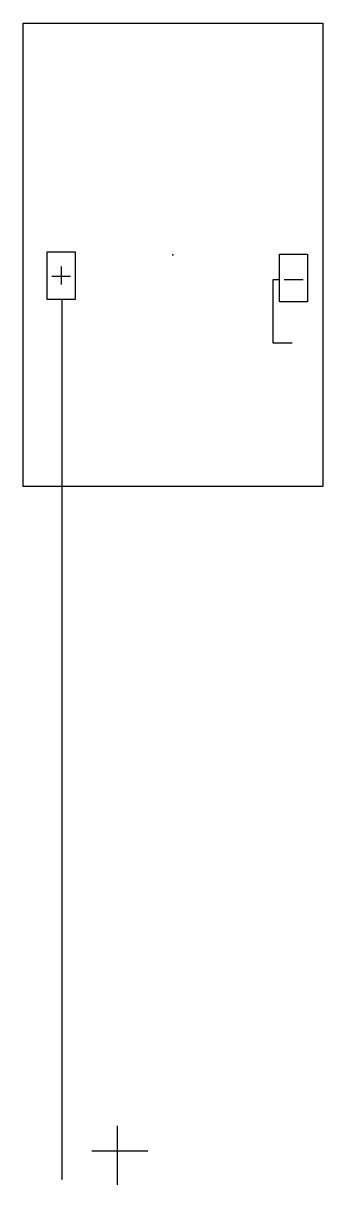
# Model space of a CAD drawing. Header units: millimetres. Extents: x -7 to 7, y -43.7 to 10.9.
import ezdxf

# ---------------------------------------------------------------- set-up
doc = ezdxf.new("R2010")
doc.units = ezdxf.units.MM
doc.layers.add('CONN', color=7, linetype='Continuous')
doc.layers.add('CONNPOS', color=7, linetype='Continuous')

# ---------------------------------------------------------------- blocks, each defined once
blk = doc.blocks.new('PV-POS')
for p, q in [((-4.815, -1.023), (-5.7, -1.023)), ((-5.233, -1.391), (-5.233, -0.546)), ((5, -1.178), (4.683, -1.178)), ((4.683, -1.178), (4.683, -4.13)), ((6.11, -1.173), (5.224, -1.173)), ((-5.226, -2.09), (-5.226, -43.449)), ((4.683, -4.13), (5.601, -4.13)), ((-2.625, -40.96), (-2.625, -43.733)), ((-3.807, -42.141), (-1.186, -42.141))]:
    blk.add_line(p, q)
for points in [[(7.036, -10.897), (-7.036, -10.897), (-7.036, 10.897), (7.036, 10.897)], [(-4.593, -2.09), (-5.911, -2.09), (-5.911, 0.142), (-4.593, 0.142)], [(6.318, -2.2), (5, -2.2), (5, 0.032), (6.318, 0.032)]]:
    blk.add_lwpolyline(points, close=True)
at = {"layer": 'CONN'}
blk.add_point((0, 0), dxfattribs=at)
at = {"layer": 'CONNPOS'}
blk.add_point((-5.226, -43.449), dxfattribs=at)

msp = doc.modelspace()

# ---------------------------------------------------------------- block references
msp.add_blockref('PV-POS', (0, 0))

doc.saveas('drawing.dxf')
